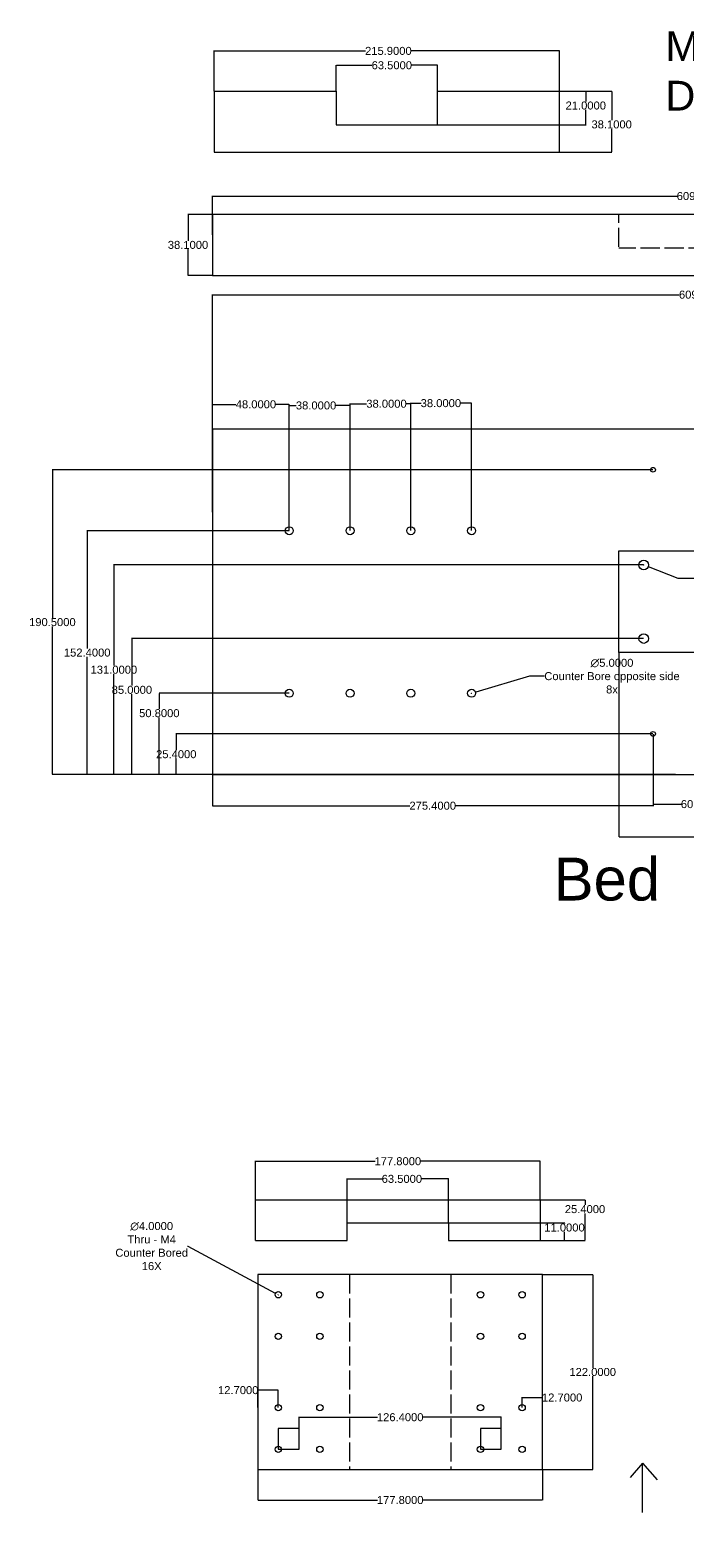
# Model space of a CAD drawing. Header units: inches. Extents: x -54 to 1859, y 85 to 1091.
# Drawn here: x -54 to 357, y 164 to 1091 of the extents above; entities that cross this region are included whole.
import ezdxf

# ---------------------------------------------------------------- set-up
doc = ezdxf.new("R2010")
doc.units = ezdxf.units.IN
doc.header["$MEASUREMENT"] = 0
doc.header["$PDMODE"] = 96
doc.linetypes.add('ACAD_ISO02W100', pattern=[15, 12, -3])
doc.styles.get("Standard").update_dxf_attribs({"font": 'arial.ttf'})
doc.dimstyles.get("Standard").update_dxf_attribs({"dimtxt": 5, "dimasz": 0.18, "dimexe": 0.18, "dimexo": 0.0625, "dimgap": 0.09, "dimtad": 0, "dimtih": 1, "dimtoh": 1, "dimdec": 4, "dimzin": 0, "dimdsep": 46, "dimtxsty": 'Standard', "dimcen": 0.09, "dimadec": 0, "dimazin": 0, "dimtfac": 1, "dimtdec": 4, "dimtofl": 0, "dimtmove": 0, "dimatfit": 3, "dimfxl": 1, "dimtolj": 1, "dimtzin": 0, "dimlwd": 30, "dimarcsym": 0})

# ---------------------------------------------------------------- blocks, each defined once
blk = doc.blocks.new('*U1')
blk.add_circle((0, 0), 2.5)
blk = doc.blocks.new('*U2')
at = {"color": 0, "linetype": 'ByBlock', "lineweight": -2, "transparency": 16777216}
for p in [(108, 677), (146, 677), (184, 677), (222, 677)]:
    blk.add_blockref('*U1', p, dxfattribs=at)
blk = doc.blocks.new('*U3')
blk.add_circle((0, 0), 2.5)
blk = doc.blocks.new('*U4')
at = {"color": 0, "linetype": 'ByBlock', "lineweight": -2, "transparency": 16777216}
for p in [(108, 789), (146, 789), (184, 789), (222, 789)]:
    blk.add_blockref('*U3', p, dxfattribs=at)
blk = doc.blocks.new('*U25')
blk.add_circle((0, 0), 1.5)
blk = doc.blocks.new('*U26')
at = {"color": 0, "linetype": 'ByBlock', "lineweight": -2, "transparency": 16777216}
for p in [(349.6, 650), (409.6, 650), (469.6, 650), (529.6, 650), (589.6, 650), (649.6, 650)]:
    blk.add_blockref('*U25', p, dxfattribs=at)
blk = doc.blocks.new('*U27')
blk.add_circle((1.2625, 0), 1.5)
blk = doc.blocks.new('*U28')
at = {"color": 0, "linetype": 'ByBlock', "lineweight": -2, "transparency": 16777216}
for p in [(349.6, 816), (409.6, 816), (469.6, 816), (529.6, 816), (589.6, 816), (649.6, 816)]:
    blk.add_blockref('*U27', p, dxfattribs=at)
blk = doc.blocks.new('*U29')
blk.add_circle((0, 0), 3)
blk = doc.blocks.new('*U30')
at = {"color": 0, "linetype": 'ByBlock', "lineweight": -2, "transparency": 16777216, "rotation": 270}
for p in [(329.6, 756), (329.6, 710)]:
    blk.add_blockref('*U29', p, dxfattribs=at)
blk = doc.blocks.new('*D31')
at = {"color": 0, "lineweight": -2, "transparency": 16777216}
for p, q in [((60, 841.06), (60, 925.08)), ((669.6, 841.06), (669.6, 925.08))]:
    blk.add_line(p, q, dxfattribs=at)
at = {"color": 0, "lineweight": 30, "transparency": 16777216}
for p, q in [((60.18, 924.9), (351.81, 924.9)), ((669.42, 924.9), (380.53, 924.9))]:
    blk.add_line(p, q, dxfattribs=at)
at = {"color": 0, "transparency": 16777216}
for points in [[(60.18, 924.93), (60.18, 924.87), (60, 924.9)], [(669.42, 924.93), (669.42, 924.87), (669.6, 924.9)]]:
    blk.add_solid(points, dxfattribs=at)
at = {"layer": 'Defpoints', "color": 0, "transparency": 16777216}
for p in [(60, 924.9), (60, 841), (669.6, 841)]:
    blk.add_point(p, dxfattribs=at)
at = {"color": 0, "transparency": 16777216, "insert": (366.17, 924.9), "char_height": 5, "attachment_point": 5}
blk.add_mtext('\\A1;609.6000', dxfattribs=at)
blk = doc.blocks.new('*D32')
at = {"color": 0, "lineweight": -2, "transparency": 16777216}
for p, q in [((60, 789.06), (60, 856.55)), ((108, 777.46), (108, 856.55))]:
    blk.add_line(p, q, dxfattribs=at)
at = {"color": 0, "lineweight": 30, "transparency": 16777216}
for p, q in [((60.18, 856.37), (74.68, 856.37)), ((107.82, 856.37), (99.69, 856.37))]:
    blk.add_line(p, q, dxfattribs=at)
at = {"color": 0, "transparency": 16777216}
for points in [[(60.18, 856.4), (60.18, 856.34), (60, 856.37)], [(107.82, 856.4), (107.82, 856.34), (108, 856.37)]]:
    blk.add_solid(points, dxfattribs=at)
at = {"layer": 'Defpoints', "color": 0, "transparency": 16777216}
for p in [(60, 856.37), (60, 789), (108, 777.4)]:
    blk.add_point(p, dxfattribs=at)
at = {"color": 0, "transparency": 16777216, "insert": (87.18, 856.37), "char_height": 5, "attachment_point": 5}
blk.add_mtext('\\A1;48.0000', dxfattribs=at)
blk = doc.blocks.new('*D33')
at = {"color": 0, "lineweight": -2, "transparency": 16777216}
for p, q in [((108, 777.46), (108, 855.84)), ((146, 777.46), (146, 855.84))]:
    blk.add_line(p, q, dxfattribs=at)
at = {"color": 0, "lineweight": 30, "transparency": 16777216}
for p, q in [((108.18, 855.66), (112.37, 855.66)), ((145.82, 855.66), (137.17, 855.66))]:
    blk.add_line(p, q, dxfattribs=at)
at = {"color": 0, "transparency": 16777216}
for points in [[(108.18, 855.69), (108.18, 855.63), (108, 855.66)], [(145.82, 855.69), (145.82, 855.63), (146, 855.66)]]:
    blk.add_solid(points, dxfattribs=at)
at = {"layer": 'Defpoints', "color": 0, "transparency": 16777216}
for p in [(108, 855.66), (108, 777.4), (146, 777.4)]:
    blk.add_point(p, dxfattribs=at)
at = {"color": 0, "transparency": 16777216, "insert": (124.77, 855.66), "char_height": 5, "attachment_point": 5}
blk.add_mtext('\\A1;38.0000', dxfattribs=at)
blk = doc.blocks.new('*D34')
at = {"color": 0, "lineweight": -2, "transparency": 16777216}
for p, q in [((146, 777.46), (146, 856.91)), ((184, 777.46), (184, 856.91))]:
    blk.add_line(p, q, dxfattribs=at)
at = {"color": 0, "lineweight": 30, "transparency": 16777216}
for p, q in [((146.18, 856.73), (156.39, 856.73)), ((183.82, 856.73), (181.19, 856.73))]:
    blk.add_line(p, q, dxfattribs=at)
at = {"color": 0, "transparency": 16777216}
for points in [[(146.18, 856.76), (146.18, 856.7), (146, 856.73)], [(183.82, 856.76), (183.82, 856.7), (184, 856.73)]]:
    blk.add_solid(points, dxfattribs=at)
at = {"layer": 'Defpoints', "color": 0, "transparency": 16777216}
for p in [(146, 856.73), (146, 777.4), (184, 777.4)]:
    blk.add_point(p, dxfattribs=at)
at = {"color": 0, "transparency": 16777216, "insert": (168.79, 856.73), "char_height": 5, "attachment_point": 5}
blk.add_mtext('\\A1;38.0000', dxfattribs=at)
blk = doc.blocks.new('*D35')
at = {"color": 0, "lineweight": -2, "transparency": 16777216}
for p, q in [((184, 777.46), (184, 857.27)), ((222, 777.46), (222, 857.27))]:
    blk.add_line(p, q, dxfattribs=at)
at = {"color": 0, "lineweight": 30, "transparency": 16777216}
for p, q in [((184.18, 857.09), (190.39, 857.09)), ((221.82, 857.09), (215.19, 857.09))]:
    blk.add_line(p, q, dxfattribs=at)
at = {"color": 0, "transparency": 16777216}
for points in [[(184.18, 857.12), (184.18, 857.06), (184, 857.09)], [(221.82, 857.12), (221.82, 857.06), (222, 857.09)]]:
    blk.add_solid(points, dxfattribs=at)
at = {"layer": 'Defpoints', "color": 0, "transparency": 16777216}
for p in [(222, 857.09), (184, 777.4), (222, 777.4)]:
    blk.add_point(p, dxfattribs=at)
at = {"color": 0, "transparency": 16777216, "insert": (202.79, 857.09), "char_height": 5, "attachment_point": 5}
blk.add_mtext('\\A1;38.0000', dxfattribs=at)
blk = doc.blocks.new('*D36')
at = {"color": 0, "lineweight": -2, "transparency": 16777216}
for p, q in [((329.54, 710), (9.46, 710)), ((349.41, 625), (9.46, 625))]:
    blk.add_line(p, q, dxfattribs=at)
at = {"color": 0, "lineweight": 30, "transparency": 16777216}
for p, q in [((9.64, 709.82), (9.64, 680.58)), ((9.64, 625.18), (9.64, 675.29))]:
    blk.add_line(p, q, dxfattribs=at)
at = {"color": 0, "transparency": 16777216}
for points in [[(9.61, 709.82), (9.67, 709.82), (9.64, 710)], [(9.61, 625.18), (9.67, 625.18), (9.64, 625)]]:
    blk.add_solid(points, dxfattribs=at)
at = {"layer": 'Defpoints', "color": 0, "transparency": 16777216}
for p in [(329.6, 710), (9.64, 625), (349.48, 625)]:
    blk.add_point(p, dxfattribs=at)
at = {"color": 0, "transparency": 16777216, "insert": (9.64, 677.93), "char_height": 5, "attachment_point": 5}
blk.add_mtext('\\A1;85.0000', dxfattribs=at)
blk = doc.blocks.new('*D41')
at = {"color": 0, "lineweight": -2, "transparency": 16777216}
for p, q in [((107.94, 675.8), (26.61, 675.8)), ((107.94, 625), (26.61, 625))]:
    blk.add_line(p, q, dxfattribs=at)
at = {"color": 0, "lineweight": 30, "transparency": 16777216}
for p, q in [((26.79, 675.62), (26.79, 665.99)), ((26.79, 625.18), (26.79, 660.7))]:
    blk.add_line(p, q, dxfattribs=at)
at = {"color": 0, "transparency": 16777216}
for points in [[(26.76, 675.62), (26.82, 675.62), (26.79, 675.8)], [(26.76, 625.18), (26.82, 625.18), (26.79, 625)]]:
    blk.add_solid(points, dxfattribs=at)
at = {"layer": 'Defpoints', "color": 0, "transparency": 16777216}
for p in [(108, 675.8), (26.79, 625), (108, 625)]:
    blk.add_point(p, dxfattribs=at)
at = {"color": 0, "transparency": 16777216, "insert": (26.79, 663.34), "char_height": 5, "attachment_point": 5}
blk.add_mtext('\\A1;50.8000', dxfattribs=at)
blk = doc.blocks.new('*D42')
at = {"color": 0, "lineweight": -2, "transparency": 16777216}
for p, q in [((329.48, 756), (-1.8, 756)), ((327.04, 625), (-1.8, 625))]:
    blk.add_line(p, q, dxfattribs=at)
at = {"color": 0, "lineweight": 30, "transparency": 16777216}
for p, q in [((-1.62, 755.82), (-1.62, 693.14)), ((-1.62, 625.18), (-1.62, 687.86))]:
    blk.add_line(p, q, dxfattribs=at)
at = {"color": 0, "transparency": 16777216}
for points in [[(-1.65, 755.82), (-1.59, 755.82), (-1.62, 756)], [(-1.65, 625.18), (-1.59, 625.18), (-1.62, 625)]]:
    blk.add_solid(points, dxfattribs=at)
at = {"layer": 'Defpoints', "color": 0, "transparency": 16777216}
for p in [(329.54, 756), (-1.62, 625), (327.1, 625)]:
    blk.add_point(p, dxfattribs=at)
at = {"color": 0, "transparency": 16777216, "insert": (-1.62, 690.5), "char_height": 5, "attachment_point": 5}
blk.add_mtext('\\A1;131.0000', dxfattribs=at)
blk = doc.blocks.new('*D57')
at = {"color": 0, "lineweight": -2, "transparency": 16777216}
for p, q in [((60, 962.4), (60, 986.7)), ((669.6, 962.4), (669.6, 986.7))]:
    blk.add_line(p, q, dxfattribs=at)
at = {"color": 0, "lineweight": 30, "transparency": 16777216}
for p, q in [((60.18, 986.52), (350.44, 986.52)), ((669.42, 986.52), (379.16, 986.52))]:
    blk.add_line(p, q, dxfattribs=at)
at = {"color": 0, "transparency": 16777216}
for points in [[(60.18, 986.55), (60.18, 986.49), (60, 986.52)], [(669.42, 986.55), (669.42, 986.49), (669.6, 986.52)]]:
    blk.add_solid(points, dxfattribs=at)
at = {"layer": 'Defpoints', "color": 0, "transparency": 16777216}
for p in [(669.6, 986.52), (60, 962.34), (669.6, 962.34)]:
    blk.add_point(p, dxfattribs=at)
at = {"color": 0, "transparency": 16777216, "insert": (364.8, 986.52), "char_height": 5, "attachment_point": 5}
blk.add_mtext('\\A1;609.6000', dxfattribs=at)
blk = doc.blocks.new('*D60')
at = {"color": 0, "lineweight": 30, "transparency": 16777216}
for p, q in [((258.26, 686.48), (224.57, 676.56)), ((267.65, 686.48), (258.26, 686.48))]:
    blk.add_line(p, q, dxfattribs=at)
at = {"color": 0, "lineweight": -2, "transparency": 16777216}
for p, q in [((221.91, 675.8), (222.09, 675.8)), ((222, 675.71), (222, 675.89))]:
    blk.add_line(p, q, dxfattribs=at)
at = {"color": 0, "transparency": 16777216}
blk.add_solid([(224.56, 676.59), (224.58, 676.53), (224.4, 676.51)], dxfattribs=at)
at = {"layer": 'Defpoints', "color": 0, "transparency": 16777216}
for p in [(224.4, 676.51), (219.6, 675.09)]:
    blk.add_point(p, dxfattribs=at)
at = {"color": 0, "transparency": 16777216, "insert": (309.75, 686.48), "char_height": 5, "attachment_point": 5}
blk.add_mtext('\\A1;∅5.0000\\PCounter Bore opposite side\\P8x', dxfattribs=at)
blk = doc.blocks.new('*D62')
at = {"color": 0, "lineweight": -2, "transparency": 16777216}
for p, q in [((329.51, 756), (329.69, 756)), ((329.6, 755.91), (329.6, 756.09))]:
    blk.add_line(p, q, dxfattribs=at)
at = {"color": 0, "lineweight": 30, "transparency": 16777216}
for p, q in [((351.2, 747.53), (332.56, 754.84)), ((361.84, 747.53), (351.2, 747.53))]:
    blk.add_line(p, q, dxfattribs=at)
at = {"color": 0, "transparency": 16777216}
blk.add_solid([(332.57, 754.87), (332.55, 754.81), (332.39, 754.9)], dxfattribs=at)
at = {"layer": 'Defpoints', "color": 0, "transparency": 16777216}
for p in [(326.81, 757.1), (332.39, 754.9)]:
    blk.add_point(p, dxfattribs=at)
at = {"color": 0, "transparency": 16777216, "insert": (379.55, 747.53), "char_height": 5, "attachment_point": 5}
blk.add_mtext('\\A1;∅6.0000\\PM6@18mm\\P2x', dxfattribs=at)
blk = doc.blocks.new('*D74')
at = {"color": 0, "lineweight": -2, "transparency": 16777216}
for p, q in [((335.34, 650.4), (37.2, 650.4)), ((349.54, 625), (37.2, 625))]:
    blk.add_line(p, q, dxfattribs=at)
at = {"color": 0, "lineweight": 30, "transparency": 16777216}
for p, q in [((37.38, 650.22), (37.38, 640.34)), ((37.38, 625.18), (37.38, 635.06))]:
    blk.add_line(p, q, dxfattribs=at)
at = {"color": 0, "transparency": 16777216}
for points in [[(37.35, 650.22), (37.41, 650.22), (37.38, 650.4)], [(37.35, 625.18), (37.41, 625.18), (37.38, 625)]]:
    blk.add_solid(points, dxfattribs=at)
at = {"layer": 'Defpoints', "color": 0, "transparency": 16777216}
for p in [(335.4, 650.4), (37.38, 625), (349.6, 625)]:
    blk.add_point(p, dxfattribs=at)
at = {"color": 0, "transparency": 16777216, "insert": (37.38, 637.7), "char_height": 5, "attachment_point": 5}
blk.add_mtext('\\A1;25.4000', dxfattribs=at)
blk = doc.blocks.new('*D75')
at = {"color": 0, "lineweight": -2, "transparency": 16777216}
for p, q in [((335.34, 815.5), (-40.26, 815.5)), ((59.94, 625), (-40.26, 625))]:
    blk.add_line(p, q, dxfattribs=at)
at = {"color": 0, "lineweight": 30, "transparency": 16777216}
for p, q in [((-40.08, 815.32), (-40.08, 722.89)), ((-40.08, 625.18), (-40.08, 717.61))]:
    blk.add_line(p, q, dxfattribs=at)
at = {"color": 0, "transparency": 16777216}
for points in [[(-40.11, 815.32), (-40.05, 815.32), (-40.08, 815.5)], [(-40.11, 625.18), (-40.05, 625.18), (-40.08, 625)]]:
    blk.add_solid(points, dxfattribs=at)
at = {"layer": 'Defpoints', "color": 0, "transparency": 16777216}
for p in [(335.4, 815.5), (-40.08, 625), (60, 625)]:
    blk.add_point(p, dxfattribs=at)
at = {"color": 0, "transparency": 16777216, "insert": (-40.08, 720.25), "char_height": 5, "attachment_point": 5}
blk.add_mtext('\\A1;190.5000', dxfattribs=at)
blk = doc.blocks.new('*D76')
at = {"color": 0, "lineweight": -2, "transparency": 16777216}
for p, q in [((107.94, 777.4), (-18.48, 777.4)), ((59.94, 625), (-18.48, 625))]:
    blk.add_line(p, q, dxfattribs=at)
at = {"color": 0, "lineweight": 30, "transparency": 16777216}
for p, q in [((-18.3, 777.22), (-18.3, 703.84)), ((-18.3, 625.18), (-18.3, 698.56))]:
    blk.add_line(p, q, dxfattribs=at)
at = {"color": 0, "transparency": 16777216}
for points in [[(-18.33, 777.22), (-18.27, 777.22), (-18.3, 777.4)], [(-18.33, 625.18), (-18.27, 625.18), (-18.3, 625)]]:
    blk.add_solid(points, dxfattribs=at)
at = {"layer": 'Defpoints', "color": 0, "transparency": 16777216}
for p in [(108, 777.4), (-18.3, 625), (60, 625)]:
    blk.add_point(p, dxfattribs=at)
at = {"color": 0, "transparency": 16777216, "insert": (-18.3, 701.2), "char_height": 5, "attachment_point": 5}
blk.add_mtext('\\A1;152.4000', dxfattribs=at)
blk = doc.blocks.new('*D83')
at = {"color": 0, "lineweight": -2, "transparency": 16777216}
for p, q in [((335.4, 650.34), (335.4, 605.33)), ((60, 624.94), (60, 605.33))]:
    blk.add_line(p, q, dxfattribs=at)
at = {"color": 0, "lineweight": 30, "transparency": 16777216}
for p, q in [((60.18, 605.51), (183.31, 605.51)), ((335.22, 605.51), (212.09, 605.51))]:
    blk.add_line(p, q, dxfattribs=at)
at = {"color": 0, "transparency": 16777216}
for points in [[(60.18, 605.54), (60.18, 605.48), (60, 605.51)], [(335.22, 605.54), (335.22, 605.48), (335.4, 605.51)]]:
    blk.add_solid(points, dxfattribs=at)
at = {"layer": 'Defpoints', "color": 0, "transparency": 16777216}
for p in [(335.4, 650.4), (60, 625), (60, 605.51)]:
    blk.add_point(p, dxfattribs=at)
at = {"color": 0, "transparency": 16777216, "insert": (197.7, 605.51), "char_height": 5, "attachment_point": 5}
blk.add_mtext('\\A1;275.4000', dxfattribs=at)
blk = doc.blocks.new('*D84')
at = {"color": 0, "lineweight": -2, "transparency": 16777216}
for p, q in [((335.4, 650.34), (335.4, 606.33)), ((395.4, 650.34), (395.4, 606.33))]:
    blk.add_line(p, q, dxfattribs=at)
at = {"color": 0, "lineweight": 30, "transparency": 16777216}
for p, q in [((335.58, 606.51), (352.98, 606.51)), ((395.22, 606.51), (377.82, 606.51))]:
    blk.add_line(p, q, dxfattribs=at)
at = {"color": 0, "transparency": 16777216}
for points in [[(335.58, 606.54), (335.58, 606.48), (335.4, 606.51)], [(395.22, 606.54), (395.22, 606.48), (395.4, 606.51)]]:
    blk.add_solid(points, dxfattribs=at)
at = {"layer": 'Defpoints', "color": 0, "transparency": 16777216}
for p in [(335.4, 650.4), (395.4, 650.4), (395.4, 606.51)]:
    blk.add_point(p, dxfattribs=at)
at = {"color": 0, "transparency": 16777216, "insert": (365.4, 606.51), "char_height": 5, "attachment_point": 5}
blk.add_mtext('\\A1;60.0000', dxfattribs=at)
blk = doc.blocks.new('*D96')
at = {"color": 0, "lineweight": -2, "transparency": 16777216}
for p, q in [((59.94, 975.04), (44.54, 975.04)), ((59.94, 936.94), (44.54, 936.94))]:
    blk.add_line(p, q, dxfattribs=at)
at = {"color": 0, "lineweight": 30, "transparency": 16777216}
for p, q in [((44.72, 974.86), (44.72, 958.63)), ((44.72, 937.12), (44.72, 953.34))]:
    blk.add_line(p, q, dxfattribs=at)
at = {"color": 0, "transparency": 16777216}
for points in [[(44.69, 974.86), (44.75, 974.86), (44.72, 975.04)], [(44.69, 937.12), (44.75, 937.12), (44.72, 936.94)]]:
    blk.add_solid(points, dxfattribs=at)
at = {"layer": 'Defpoints', "color": 0, "transparency": 16777216}
for p in [(44.72, 975.04), (60, 975.04), (60, 936.94)]:
    blk.add_point(p, dxfattribs=at)
at = {"color": 0, "transparency": 16777216, "insert": (44.72, 955.99), "char_height": 5, "attachment_point": 5}
blk.add_mtext('\\A1;38.1000', dxfattribs=at)
blk = doc.blocks.new('*D97')
at = {"color": 0, "lineweight": -2, "transparency": 16777216}
for p, q in [((314, 701.19), (314, 585.99)), ((669.6, 701.19), (669.6, 585.99))]:
    blk.add_line(p, q, dxfattribs=at)
at = {"color": 0, "lineweight": 30, "transparency": 16777216}
for p, q in [((314.18, 586.17), (479.14, 586.17)), ((669.42, 586.17), (507.83, 586.17))]:
    blk.add_line(p, q, dxfattribs=at)
at = {"color": 0, "transparency": 16777216}
for points in [[(314.18, 586.2), (314.18, 586.14), (314, 586.17)], [(669.42, 586.2), (669.42, 586.14), (669.6, 586.17)]]:
    blk.add_solid(points, dxfattribs=at)
at = {"layer": 'Defpoints', "color": 0, "transparency": 16777216}
for p in [(314, 701.25), (669.6, 701.25), (314, 586.17)]:
    blk.add_point(p, dxfattribs=at)
at = {"color": 0, "transparency": 16777216, "insert": (493.49, 586.17), "char_height": 5, "attachment_point": 5}
blk.add_mtext('\\A1;355.6000', dxfattribs=at)
blk = doc.blocks.new('*D103')
at = {"color": 0, "lineweight": -2, "transparency": 16777216}
for p, q in [((276.98, 1052.11), (309.73, 1052.11)), ((276.98, 1014.01), (309.73, 1014.01))]:
    blk.add_line(p, q, dxfattribs=at)
at = {"color": 0, "lineweight": 30, "transparency": 16777216}
for p, q in [((309.55, 1051.93), (309.55, 1033.94)), ((309.55, 1014.19), (309.55, 1028.65))]:
    blk.add_line(p, q, dxfattribs=at)
at = {"color": 0, "transparency": 16777216}
for points in [[(309.52, 1051.93), (309.58, 1051.93), (309.55, 1052.11)], [(309.52, 1014.19), (309.58, 1014.19), (309.55, 1014.01)]]:
    blk.add_solid(points, dxfattribs=at)
at = {"layer": 'Defpoints', "color": 0, "transparency": 16777216}
for p in [(276.92, 1052.11), (276.92, 1014.01), (309.55, 1014.01)]:
    blk.add_point(p, dxfattribs=at)
at = {"color": 0, "transparency": 16777216, "insert": (309.55, 1031.29), "char_height": 5, "attachment_point": 5}
blk.add_mtext('\\A1;38.1000', dxfattribs=at)
blk = doc.blocks.new('*D104')
at = {"color": 0, "lineweight": -2, "transparency": 16777216}
for p, q in [((61.02, 1052.18), (61.02, 1077.41)), ((276.92, 1052.18), (276.92, 1077.41))]:
    blk.add_line(p, q, dxfattribs=at)
at = {"color": 0, "lineweight": 30, "transparency": 16777216}
for p, q in [((61.2, 1077.23), (155.58, 1077.23)), ((276.74, 1077.23), (184.35, 1077.23))]:
    blk.add_line(p, q, dxfattribs=at)
at = {"color": 0, "transparency": 16777216}
for points in [[(61.2, 1077.26), (61.2, 1077.2), (61.02, 1077.23)], [(276.74, 1077.26), (276.74, 1077.2), (276.92, 1077.23)]]:
    blk.add_solid(points, dxfattribs=at)
at = {"layer": 'Defpoints', "color": 0, "transparency": 16777216}
for p in [(276.92, 1077.23), (61.02, 1052.11), (276.92, 1052.11)]:
    blk.add_point(p, dxfattribs=at)
at = {"color": 0, "transparency": 16777216, "insert": (169.97, 1077.23), "char_height": 5, "attachment_point": 5}
blk.add_mtext('\\A1;215.9000', dxfattribs=at)
blk = doc.blocks.new('*D105')
at = {"color": 0, "lineweight": -2, "transparency": 16777216}
for p, q in [((137.27, 1052.11), (137.27, 1068.43)), ((200.77, 1052.11), (200.77, 1068.43))]:
    blk.add_line(p, q, dxfattribs=at)
at = {"color": 0, "lineweight": 30, "transparency": 16777216}
for p, q in [((137.45, 1068.25), (159.71, 1068.25)), ((200.59, 1068.25), (184.54, 1068.25))]:
    blk.add_line(p, q, dxfattribs=at)
at = {"color": 0, "transparency": 16777216}
for points in [[(137.45, 1068.28), (137.45, 1068.22), (137.27, 1068.25)], [(200.59, 1068.28), (200.59, 1068.22), (200.77, 1068.25)]]:
    blk.add_solid(points, dxfattribs=at)
at = {"layer": 'Defpoints', "color": 0, "transparency": 16777216}
for p in [(200.77, 1068.25), (137.27, 1052.05), (200.77, 1052.05)]:
    blk.add_point(p, dxfattribs=at)
at = {"color": 0, "transparency": 16777216, "insert": (172.12, 1068.25), "char_height": 5, "attachment_point": 5}
blk.add_mtext('\\A1;63.5000', dxfattribs=at)
blk = doc.blocks.new('*D106')
at = {"color": 0, "lineweight": -2, "transparency": 16777216}
for p, q in [((200.83, 1052.11), (293.54, 1052.11)), ((200.83, 1031.11), (293.54, 1031.11))]:
    blk.add_line(p, q, dxfattribs=at)
at = {"color": 0, "lineweight": 30, "transparency": 16777216}
for p, q in [((293.36, 1051.93), (293.36, 1045.73)), ((293.36, 1031.29), (293.36, 1040.44))]:
    blk.add_line(p, q, dxfattribs=at)
at = {"color": 0, "transparency": 16777216}
for points in [[(293.33, 1051.93), (293.39, 1051.93), (293.36, 1052.11)], [(293.33, 1031.29), (293.39, 1031.29), (293.36, 1031.11)]]:
    blk.add_solid(points, dxfattribs=at)
at = {"layer": 'Defpoints', "color": 0, "transparency": 16777216}
for p in [(200.77, 1052.11), (200.77, 1031.11), (293.36, 1031.11)]:
    blk.add_point(p, dxfattribs=at)
at = {"color": 0, "transparency": 16777216, "insert": (293.36, 1043.09), "char_height": 5, "attachment_point": 5}
blk.add_mtext('\\A1;21.0000', dxfattribs=at)
blk = doc.blocks.new('*D109')
at = {"color": 0, "lineweight": -2, "transparency": 16777216}
for p, q in [((88.45, 190.55), (88.45, 171.43)), ((266.25, 190.55), (266.25, 171.43))]:
    blk.add_line(p, q, dxfattribs=at)
at = {"color": 0, "lineweight": 30, "transparency": 16777216}
for p, q in [((88.63, 171.61), (163.24, 171.61)), ((266.07, 171.61), (191.46, 171.61))]:
    blk.add_line(p, q, dxfattribs=at)
at = {"color": 0, "transparency": 16777216}
for points in [[(88.63, 171.64), (88.63, 171.58), (88.45, 171.61)], [(266.07, 171.64), (266.07, 171.58), (266.25, 171.61)]]:
    blk.add_solid(points, dxfattribs=at)
at = {"layer": 'Defpoints', "color": 0, "transparency": 16777216}
for p in [(88.45, 190.62), (266.25, 190.62), (266.25, 171.61)]:
    blk.add_point(p, dxfattribs=at)
at = {"color": 0, "transparency": 16777216, "insert": (177.35, 171.61), "char_height": 5, "attachment_point": 5}
blk.add_mtext('\\A1;177.8000', dxfattribs=at)
blk = doc.blocks.new('*D110')
at = {"color": 0, "lineweight": -2, "transparency": 16777216}
for p, q in [((266.31, 312.62), (297.87, 312.62)), ((266.31, 190.62), (297.87, 190.62))]:
    blk.add_line(p, q, dxfattribs=at)
at = {"color": 0, "lineweight": 30, "transparency": 16777216}
for p, q in [((297.69, 312.44), (297.69, 254.26)), ((297.69, 190.8), (297.69, 248.97))]:
    blk.add_line(p, q, dxfattribs=at)
at = {"color": 0, "transparency": 16777216}
for points in [[(297.66, 312.44), (297.72, 312.44), (297.69, 312.62)], [(297.66, 190.8), (297.72, 190.8), (297.69, 190.62)]]:
    blk.add_solid(points, dxfattribs=at)
at = {"layer": 'Defpoints', "color": 0, "transparency": 16777216}
for p in [(266.25, 312.62), (266.25, 190.62), (297.69, 190.62)]:
    blk.add_point(p, dxfattribs=at)
at = {"color": 0, "transparency": 16777216, "insert": (297.69, 251.62), "char_height": 5, "attachment_point": 5}
blk.add_mtext('\\A1;122.0000', dxfattribs=at)
blk = doc.blocks.new('*D111')
at = {"color": 0, "lineweight": -2, "transparency": 16777216}
for p, q in [((86.99, 359.22), (86.99, 383.51)), ((264.79, 359.22), (264.79, 383.51))]:
    blk.add_line(p, q, dxfattribs=at)
at = {"color": 0, "lineweight": 30, "transparency": 16777216}
for p, q in [((87.17, 383.33), (161.78, 383.33)), ((264.61, 383.33), (190, 383.33))]:
    blk.add_line(p, q, dxfattribs=at)
at = {"color": 0, "transparency": 16777216}
for points in [[(87.17, 383.36), (87.17, 383.3), (86.99, 383.33)], [(264.61, 383.36), (264.61, 383.3), (264.79, 383.33)]]:
    blk.add_solid(points, dxfattribs=at)
at = {"layer": 'Defpoints', "color": 0, "transparency": 16777216}
for p in [(86.99, 383.33), (86.99, 359.16), (264.79, 359.16)]:
    blk.add_point(p, dxfattribs=at)
at = {"color": 0, "transparency": 16777216, "insert": (175.89, 383.33), "char_height": 5, "attachment_point": 5}
blk.add_mtext('\\A1;177.8000', dxfattribs=at)
blk = doc.blocks.new('*D112')
at = {"color": 0, "lineweight": 30, "transparency": 16777216}
for p, q in [((44.38, 330.3), (44.56, 330.3)), ((44.56, 330.3), (99.23, 300.95))]:
    blk.add_line(p, q, dxfattribs=at)
at = {"color": 0, "lineweight": -2, "transparency": 16777216}
for p, q in [((101.06, 299.92), (101.24, 299.92)), ((101.15, 299.83), (101.15, 300.01))]:
    blk.add_line(p, q, dxfattribs=at)
at = {"color": 0, "transparency": 16777216}
blk.add_solid([(99.25, 300.97), (99.22, 300.92), (99.39, 300.86)], dxfattribs=at)
at = {"layer": 'Defpoints', "color": 0, "transparency": 16777216}
for p in [(99.39, 300.86), (102.91, 298.97)]:
    blk.add_point(p, dxfattribs=at)
at = {"color": 0, "transparency": 16777216, "insert": (22, 330.3), "char_height": 5, "attachment_point": 5}
blk.add_mtext('\\A1;∅4.0000\\PThru - M4 \\PCounter Bored\\P16X', dxfattribs=at)
blk = doc.blocks.new('*D124')
at = {"color": 0, "lineweight": -2, "transparency": 16777216}
for p, q in [((144.14, 344.82), (144.14, 372.47)), ((207.64, 344.82), (207.64, 372.47))]:
    blk.add_line(p, q, dxfattribs=at)
at = {"color": 0, "lineweight": 30, "transparency": 16777216}
for p, q in [((144.32, 372.29), (165.99, 372.29)), ((207.46, 372.29), (190.82, 372.29))]:
    blk.add_line(p, q, dxfattribs=at)
at = {"color": 0, "transparency": 16777216}
for points in [[(144.32, 372.32), (144.32, 372.26), (144.14, 372.29)], [(207.46, 372.32), (207.46, 372.26), (207.64, 372.29)]]:
    blk.add_solid(points, dxfattribs=at)
at = {"layer": 'Defpoints', "color": 0, "transparency": 16777216}
for p in [(207.64, 372.29), (144.14, 344.76), (207.64, 344.76)]:
    blk.add_point(p, dxfattribs=at)
at = {"color": 0, "transparency": 16777216, "insert": (178.4, 372.29), "char_height": 5, "attachment_point": 5}
blk.add_mtext('\\A1;63.5000', dxfattribs=at)
blk = doc.blocks.new('*D125')
at = {"color": 0, "lineweight": -2, "transparency": 16777216}
for p, q in [((264.85, 359.16), (293.06, 359.16)), ((264.85, 333.76), (293.06, 333.76))]:
    blk.add_line(p, q, dxfattribs=at)
at = {"color": 0, "lineweight": 30, "transparency": 16777216}
for p, q in [((292.88, 358.98), (292.88, 356.04)), ((292.88, 333.94), (292.88, 350.76))]:
    blk.add_line(p, q, dxfattribs=at)
at = {"color": 0, "transparency": 16777216}
for points in [[(292.85, 358.98), (292.91, 358.98), (292.88, 359.16)], [(292.85, 333.94), (292.91, 333.94), (292.88, 333.76)]]:
    blk.add_solid(points, dxfattribs=at)
at = {"layer": 'Defpoints', "color": 0, "transparency": 16777216}
for p in [(264.79, 359.16), (292.88, 359.16), (264.79, 333.76)]:
    blk.add_point(p, dxfattribs=at)
at = {"color": 0, "transparency": 16777216, "insert": (292.88, 353.4), "char_height": 5, "attachment_point": 5}
blk.add_mtext('\\A1;25.4000', dxfattribs=at)
blk = doc.blocks.new('*D126')
at = {"color": 0, "lineweight": -2, "transparency": 16777216}
for p, q in [((207.7, 344.76), (280.24, 344.76)), ((207.7, 333.76), (280.24, 333.76))]:
    blk.add_line(p, q, dxfattribs=at)
at = {"color": 0, "lineweight": 30, "transparency": 16777216}
for p, q in [((280.06, 344.58), (280.06, 344.54)), ((280.06, 333.94), (280.06, 339.26))]:
    blk.add_line(p, q, dxfattribs=at)
at = {"color": 0, "transparency": 16777216}
for points in [[(280.03, 344.58), (280.09, 344.58), (280.06, 344.76)], [(280.03, 333.94), (280.09, 333.94), (280.06, 333.76)]]:
    blk.add_solid(points, dxfattribs=at)
at = {"layer": 'Defpoints', "color": 0, "transparency": 16777216}
for p in [(207.64, 344.76), (280.06, 344.76), (207.64, 333.76)]:
    blk.add_point(p, dxfattribs=at)
at = {"color": 0, "transparency": 16777216, "insert": (280.06, 341.9), "char_height": 5, "attachment_point": 5}
blk.add_mtext('\\A1;11.0000', dxfattribs=at)
blk = doc.blocks.new('*D144')
at = {"color": 0, "lineweight": -2, "transparency": 16777216}
for p, q in [((114.15, 216.38), (114.15, 223.52)), ((240.55, 216.38), (240.55, 223.52))]:
    blk.add_line(p, q, dxfattribs=at)
at = {"color": 0, "lineweight": 30, "transparency": 16777216}
for p, q in [((114.33, 223.34), (163.24, 223.34)), ((240.37, 223.34), (191.46, 223.34))]:
    blk.add_line(p, q, dxfattribs=at)
at = {"color": 0, "transparency": 16777216}
for points in [[(114.33, 223.37), (114.33, 223.31), (114.15, 223.34)], [(240.37, 223.37), (240.37, 223.31), (240.55, 223.34)]]:
    blk.add_solid(points, dxfattribs=at)
at = {"layer": 'Defpoints', "color": 0, "transparency": 16777216}
for p in [(240.55, 223.34), (114.15, 216.32), (240.55, 216.32)]:
    blk.add_point(p, dxfattribs=at)
at = {"color": 0, "transparency": 16777216, "insert": (177.35, 223.34), "char_height": 5, "attachment_point": 5}
blk.add_mtext('\\A1;126.4000', dxfattribs=at)
blk = doc.blocks.new('*D145')
at = {"color": 0, "lineweight": 30, "transparency": 16777216}
for p, q in [((88.45, 240.27), (88.27, 240.27)), ((100.97, 240.27), (88.63, 240.27))]:
    blk.add_line(p, q, dxfattribs=at)
at = {"color": 0, "lineweight": -2, "transparency": 16777216}
for p, q in [((88.45, 229.38), (88.45, 240.45)), ((101.15, 229.38), (101.15, 240.45))]:
    blk.add_line(p, q, dxfattribs=at)
at = {"color": 0, "transparency": 16777216}
for points in [[(88.63, 240.3), (88.63, 240.24), (88.45, 240.27)], [(100.97, 240.3), (100.97, 240.24), (101.15, 240.27)]]:
    blk.add_solid(points, dxfattribs=at)
at = {"layer": 'Defpoints', "color": 0, "transparency": 16777216}
for p in [(88.45, 240.27), (88.45, 229.32), (101.15, 229.32)]:
    blk.add_point(p, dxfattribs=at)
at = {"color": 0, "transparency": 16777216, "insert": (76.1, 240.27), "char_height": 5, "attachment_point": 5}
blk.add_mtext('\\A1;12.7000', dxfattribs=at)
blk = doc.blocks.new('*D146')
at = {"color": 0, "lineweight": -2, "transparency": 16777216}
for p, q in [((253.55, 229.38), (253.55, 235.83)), ((266.25, 229.38), (266.25, 235.83))]:
    blk.add_line(p, q, dxfattribs=at)
at = {"color": 0, "lineweight": 30, "transparency": 16777216}
for p, q in [((253.73, 235.65), (266.07, 235.65)), ((266.25, 235.65), (266.43, 235.65))]:
    blk.add_line(p, q, dxfattribs=at)
at = {"color": 0, "transparency": 16777216}
for points in [[(253.73, 235.68), (253.73, 235.62), (253.55, 235.65)], [(266.07, 235.68), (266.07, 235.62), (266.25, 235.65)]]:
    blk.add_solid(points, dxfattribs=at)
at = {"layer": 'Defpoints', "color": 0, "transparency": 16777216}
for p in [(266.25, 235.65), (253.55, 229.32), (266.25, 229.32)]:
    blk.add_point(p, dxfattribs=at)
at = {"color": 0, "transparency": 16777216, "insert": (278.6, 235.65), "char_height": 5, "attachment_point": 5}
blk.add_mtext('\\A1;12.7000', dxfattribs=at)

msp = doc.modelspace()

# ---------------------------------------------------------------- linework, layer by layer
for p, q in [((61.01595, 1052.11442), (137.26595, 1052.11442)), ((61.01595, 1052.11442), (61.01595, 1014.01442)), ((137.26595, 1052.11442), (137.26595, 1035.01442)), ((137.26595, 1052.05192), (137.26595, 1031.11442)), ((200.76595, 1035.01442), (200.76595, 1052.11442)), ((200.76595, 1052.11442), (276.91595, 1052.11442)), ((200.76595, 1031.11442), (200.76595, 1052.11442)), ((276.91595, 1014.01442), (276.91595, 1052.11442)), ((137.26595, 1031.11442), (200.76595, 1031.11442)), ((61.01595, 1014.01442), (276.91595, 1014.01442)), ((86.98613, 333.75789), (86.98613, 359.15789)), ((86.98613, 359.15789), (264.78613, 359.15789)), ((264.78613, 359.15789), (264.78613, 333.75789)), ((144.13613, 333.75789), (144.13613, 344.75789)), ((144.13613, 344.75789), (207.63613, 344.75789)), ((207.63613, 344.75789), (207.63613, 333.75789)), ((86.98613, 333.75789), (144.13613, 333.75789)), ((207.63613, 333.75789), (264.78613, 333.75789)), ((328.7247, 194.72873), (321.13721, 185.64683)), ((328.7247, 163.92246), (328.7247, 194.72873)), ((328.7247, 194.72873), (337.97402, 184.2546))]:
    msp.add_line(p, q)
at = {"linetype": 'ACAD_ISO02W100'}
for p, q in [((314, 954.71665), (314, 975.03665)), ((669.6, 954.03665), (314, 954.03665)), ((145.60178, 312.61544), (145.60178, 190.61544)), ((209.10178, 312.61544), (209.10178, 190.61544))]:
    msp.add_line(p, q, dxfattribs=at)
for points in [[(60, 936.93665), (669.6, 936.93665), (669.6, 975.03665), (60, 975.03665)], [(60, 625), (669.6, 625), (669.6, 840.9), (60, 840.9)], [(669.6, 701.25), (314, 701.25), (314, 764.75), (669.6, 764.75)], [(88.45178, 190.61544), (266.25178, 190.61544), (266.25178, 312.61544), (88.45178, 312.61544)], [(101.15178, 203.31544), (114.15178, 203.31544), (114.15178, 216.31544), (101.15178, 216.31544)], [(227.55178, 203.31544), (240.55178, 203.31544), (240.55178, 216.31544), (227.55178, 216.31544)]]:
    msp.add_lwpolyline(points, close=True)
for centre in [(101.15178, 299.91544), (127.15178, 299.91544), (227.55178, 299.91544), (253.55178, 299.91544), (101.15178, 273.91544), (127.15178, 273.91544), (227.55178, 273.91544), (253.55178, 273.91544), (101.15178, 229.31544), (127.15178, 229.31544), (227.55178, 229.31544), (253.55178, 229.31544), (101.15178, 203.31544), (127.15178, 203.31544), (227.55178, 203.31544), (253.55178, 203.31544)]:
    msp.add_circle(centre, 2)

# ---------------------------------------------------------------- block references
for name, p in [('*U28', (-15.4625, -0.5)), ('*U4', (0, -11.6)), ('*U30', (0, 0)), ('*U2', (0, -1.2)), ('*U26', (-14.2, 0.39995))]:
    msp.add_blockref(name, p)

# ---------------------------------------------------------------- texts
at = {"attachment_point": 1}
for s, width, heights, insert, char_height in [('Material - MIC-6 \\PDomestic', 248.0355915, [64.34853], (343.09935, 1089.5414), 18.5854156), ('Bed', 350.8638409, [0], (180.301, 574.8331), 0.2)]:
    msp.add_mtext_dynamic_manual_height_columns(s, width=width, gutter_width=1, heights=heights, dxfattribs=dict(at, insert=insert, char_height=char_height))
at = {"insert": (273.29678, 573.06711), "char_height": 26.77533, "width": 197.4866162, "attachment_point": 1}
msp.add_mtext('Bed', dxfattribs=at)

# ---------------------------------------------------------------- dimensions: what is measured, and where the dimension line sits
for base, p1, p2, picture, middle in [((276.91595, 1077.2349), (61.01595, 1052.11442), (276.91595, 1052.11442), '*D104', (169.96501, 1077.2349)), ((200.76595, 1068.2482), (137.26595, 1052.05192), (200.76595, 1052.05192), '*D105', (172.12352, 1068.2482)), ((60, 924.90358), (669.6, 841), (60, 841), '*D31', (366.16752, 924.90358)), ((60, 856.37057), (108, 777.4), (60, 789), '*D32', (87.18482, 856.37057)), ((108, 855.65531), (146, 777.4), (108, 777.4), '*D33', (124.76589, 855.65531)), ((146, 856.7282), (184, 777.4), (146, 777.4), '*D34', (168.78943, 856.7282)), ((222, 857.08583), (184, 777.4), (222, 777.4), '*D35', (202.79134, 857.08583)), ((314, 586.17381), (669.6, 701.25), (314, 701.25), '*D97', (493.48724, 586.17381)), ((207.63613, 372.28558), (144.13613, 344.75789), (207.63613, 344.75789), '*D124', (178.40174, 372.28558))]:
    dim = msp.add_linear_dim(base=base, p1=p1, p2=p2, dimstyle='Standard')
    dim.commit()
    dim.dimension.update_dxf_attribs({"geometry": picture, "text_midpoint": middle, "dimtype": 160})
for base, p1, p2, picture, middle in [((293.36008, 1031.11442), (200.76595, 1052.11442), (200.76595, 1031.11442), '*D106', (293.36008, 1043.08545)), ((309.54894, 1014.01442), (276.91595, 1052.11442), (276.91595, 1014.01442), '*D103', (309.54894, 1031.29442)), ((9.63893, 625), (329.6, 710), (349.475, 625), '*D36', (9.63893, 677.93468)), ((26.79304, 625), (108, 675.8), (108, 625), '*D41', (26.79304, 663.34475)), ((292.87547, 359.15789), (264.78613, 333.75789), (264.78613, 359.15789), '*D125', (292.87547, 353.40016)), ((280.05905, 344.75789), (207.63613, 333.75789), (207.63613, 344.75789), '*D126', (280.05905, 341.90075))]:
    dim = msp.add_linear_dim(base=base, p1=p1, p2=p2, angle=90, dimstyle='Standard')
    dim.commit()
    dim.dimension.update_dxf_attribs({"geometry": picture, "text_midpoint": middle, "dimtype": 160})
for base, p1, p2, picture, middle in [((669.6, 986.51883), (60, 962.33665), (669.6, 962.33665), '*D57', (364.8, 986.51883)), ((60, 605.51313), (335.4, 650.39995), (60, 625), '*D83', (197.7, 605.51313)), ((395.4, 606.50954), (335.4, 650.39995), (395.4, 650.39995), '*D84', (365.4, 606.50954)), ((86.98613, 383.33405), (264.78613, 359.15789), (86.98613, 359.15789), '*D111', (175.88613, 383.33405)), ((88.45178, 240.27121), (101.15178, 229.31544), (88.45178, 229.31544), '*D145', (76.1047, 240.27121)), ((266.25178, 235.64912), (253.55178, 229.31544), (266.25178, 229.31544), '*D146', (278.59886, 235.64912)), ((240.55178, 223.3431), (114.15178, 216.31544), (240.55178, 216.31544), '*D144', (177.35178, 223.3431)), ((266.25178, 171.61026), (88.45178, 190.61544), (266.25178, 190.61544), '*D109', (177.35178, 171.61026))]:
    dim = msp.add_linear_dim(base=base, p1=p1, p2=p2, dimstyle='Standard')
    dim.commit()
    dim.dimension.update_dxf_attribs({"geometry": picture, "text_midpoint": middle})
for base, p1, p2, picture, middle in [((44.71778, 975.03665), (60, 936.93665), (60, 975.03665), '*D96', (44.71778, 955.98665)), ((-40.07759, 625), (335.4, 815.5), (60, 625), '*D75', (-40.07759, 720.25)), ((-18.30316, 625), (108, 777.4), (60, 625), '*D76', (-18.30316, 701.2)), ((-1.62089, 625), (329.5375, 756), (327.1, 625), '*D42', (-1.62089, 690.5)), ((37.375546, 625), (335.399996, 650.399951), (349.6, 625), '*D74', (37.375546, 637.699976)), ((297.69143, 190.61544), (266.25178, 312.61544), (266.25178, 190.61544), '*D110', (297.69143, 251.61544))]:
    dim = msp.add_linear_dim(base=base, p1=p1, p2=p2, angle=90, dimstyle='Standard')
    dim.commit()
    dim.dimension.update_dxf_attribs({"geometry": picture, "text_midpoint": middle})
for p1, p2, text, picture, middle in [((326.80727, 757.09575), (332.39273, 754.90425), '<>\\PM6@18mm\\P2x', '*D62', (379.54547, 747.52613)), ((219.60194, 675.09338), (224.39806, 676.50662), '<>\\PCounter Bore opposite side\\P8x', '*D60', (309.74778, 686.48403)), ((102.91389, 298.96942), (99.38967, 300.86147), '<>\\PThru - M4 \\PCounter Bored\\P16X', '*D112', (21.99692, 330.30044))]:
    dim = msp.add_diameter_dim_2p(p1=p1, p2=p2, text=text, dimstyle='Standard')
    dim.commit()
    dim.dimension.update_dxf_attribs({"geometry": picture, "text_midpoint": middle, "dimtype": 163})

doc.saveas('drawing.dxf')
